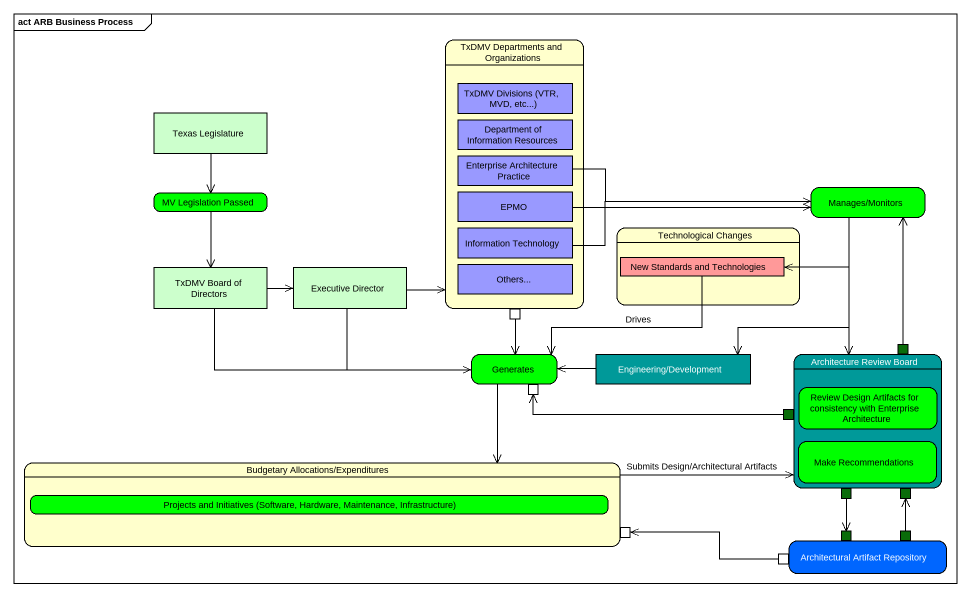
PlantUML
@startuml
mainframe act ARB Business Process
hide empty description
state "TxDMV Departments and Organizations" as TxDMV_Departments_and #FFFFCC {
  state "TxDMV Divisions (VTR, MVD, etc...)" as TxDMV_Divisions_VTR_MVD_etc <<object>> #9999FF
  state "Department of Information Resources" as Department_of_Information <<object>> #9999FF
  state "Enterprise Architecture Practice" as Enterprise_Architecture <<object>> #9999FF
  state EPMO <<object>> #9999FF
  state "Others..." as Others <<object>> #9999FF
  state "Information Technology" as Information_Technology <<object>> #9999FF
  state pin1 <<outputPin>>
}
state "Texas Legislature" as Texas_Legislature <<object>> #CCFFCC
state "Manages/Monitors" as Manages_Monitors #00FF00
state "MV Legislation Passed" as MV_Legislation_Passed #00FF00
state "Technological Changes" as Technological_Changes #FFFFCC {
  state "New Standards and Technologies" as New_Standards_and <<object>> #FF9999
}
state "TxDMV Board of Directors" as TxDMV_Board_of_Directors <<object>> #CCFFCC
state "Executive Director" as Executive_Director <<object>> #CCFFCC
state Generates #00FF00 {
  state pin3 <<inputPin>>
}
state "Engineering/Development" as Engineering_Development <<object>> #009999
state "Architecture Review Board" as Architecture_Review_Board #009999 {
  state pin2 <<outputPin>> #0A6C0A
  state pin4 <<outputPin>> #0A6C0A
  state "Review Design Artifacts for consistency with Enterprise Architecture" as Review_Design_Artifacts_for #00FF00
  state "Make Recommendations" as Make_Recommendations #00FF00
  state pin5 <<outputPin>> #0A6C0A
  state pin6 <<inputPin>> #0A6C0A
}
state "Budgetary Allocations/Expenditures" as Budgetary_Allocations #FFFFCC {
  state "Projects and Initiatives (Software, Hardware, Maintenance, Infrastructure)" as Projects_and_Initiatives #00FF00
  state pin7 <<inputPin>>
}
state "Architectural Artifact Repository" as Architectural_Artifact #0066FF {
  state pin8 <<inputPin>> #0A6C0A
  state pin9 <<outputPin>> #0A6C0A
  state pin10 <<outputPin>>
}
Texas_Legislature --> MV_Legislation_Passed
Enterprise_Architecture -right-> Manages_Monitors
Manages_Monitors -left-> New_Standards_and
Manages_Monitors --> Engineering_Development
Manages_Monitors --> Architecture_Review_Board
MV_Legislation_Passed --> TxDMV_Board_of_Directors
EPMO -right-> Manages_Monitors
Information_Technology -right-> Manages_Monitors
New_Standards_and -left-> Generates : Drives
TxDMV_Board_of_Directors -right-> Executive_Director
TxDMV_Board_of_Directors -right-> Generates
Executive_Director -up-> TxDMV_Departments_and
Executive_Director -right-> Generates
pin1 --> Generates
Generates --> Budgetary_Allocations
Engineering_Development -left-> Generates
pin2 -up-> Manages_Monitors
pin4 -left-> pin3
Budgetary_Allocations -right-> Architecture_Review_Board : Submits Design/Architectural Artifacts
pin5 --> pin8
pin9 -up-> pin6
pin10 -left-> pin7
@enduml
